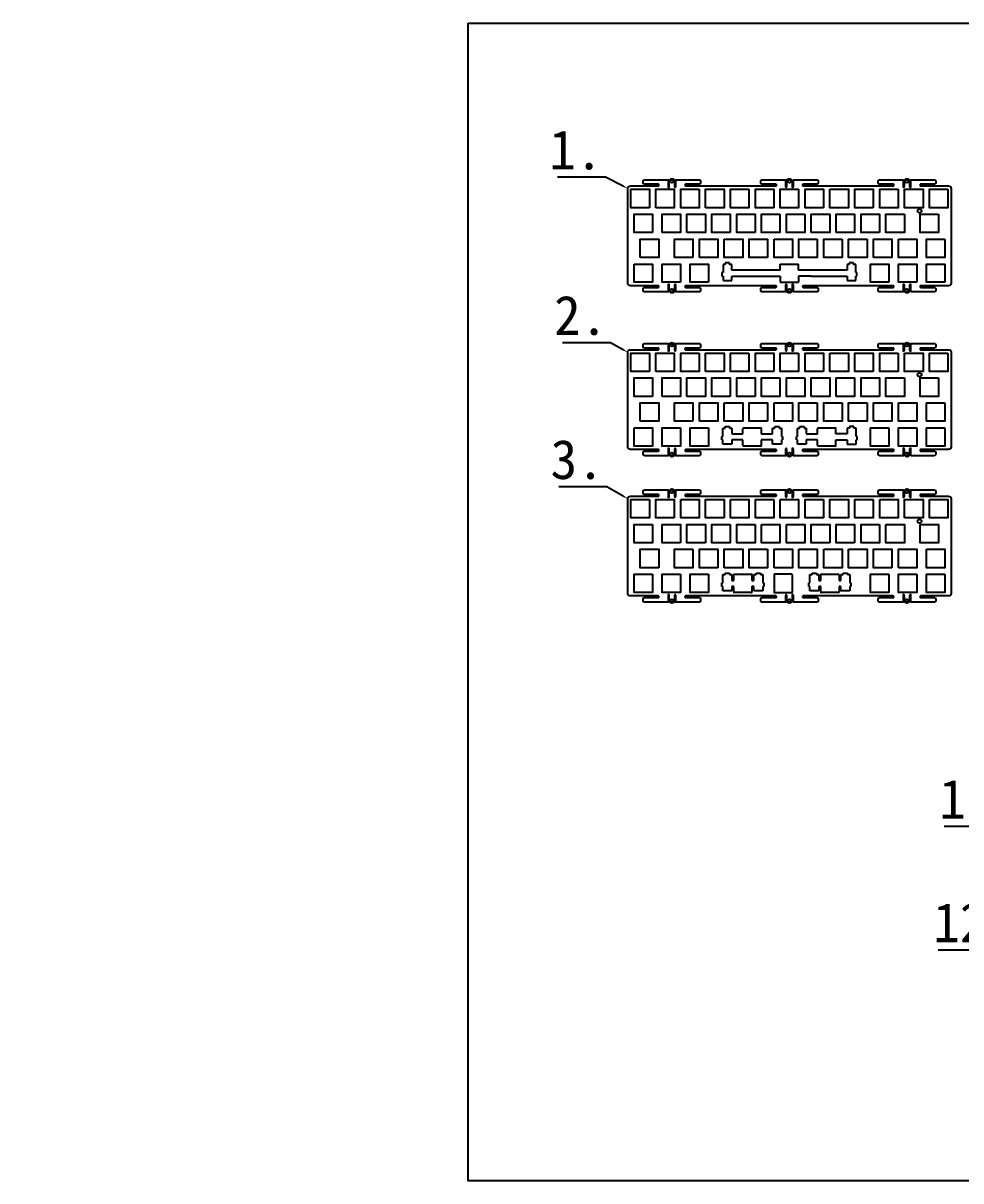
# Model space of a CAD drawing. Header units: millimetres. Extents: x 273 to 2930, y -1075 to 675.
# Drawn here: x 273 to 991, y -211 to 675 of the extents above; entities that cross this region are included whole.
import ezdxf
from ezdxf import colors
from ezdxf.entities.mleader import LeaderData, LeaderLine
from ezdxf.math import Vec2, Vec3

# ---------------------------------------------------------------- set-up
doc = ezdxf.new("R2010")
doc.units = ezdxf.units.MM

msp = doc.modelspace()

# ---------------------------------------------------------------- linework, layer by layer
at = {"color": 7, "linetype": 'Continuous', "lineweight": 25}
for p, q in [((810.97, 490.52), (809.24, 490.52)), ((809.24, 490.52), (809.24, 484.25)), ((814.27, 491.72), (810.97, 491.72)), ((810.97, 491.72), (810.97, 490.52)), ((814.27, 490.52), (814.27, 491.72)), ((815.99, 490.52), (814.27, 490.52)), ((815.99, 486.05), (815.99, 490.52)), ((905.97, 490.52), (904.24, 490.52)), ((904.24, 490.52), (904.24, 486.05)), ((909.27, 491.72), (905.97, 491.72)), ((905.97, 491.72), (905.97, 490.52)), ((909.27, 490.52), (909.27, 491.72)), ((910.99, 490.52), (909.27, 490.52)), ((910.99, 484.25), (910.99, 490.52)), ((808.42, 484.25), (808.42, 481.45)), ((809.24, 484.25), (808.42, 484.25)), ((808.42, 481.45), (809.24, 481.45)), ((809.24, 481.45), (809.24, 478.22)), ((853.12, 486.05), (815.99, 486.05)), ((815.99, 478.22), (815.99, 481.45)), ((815.99, 481.45), (853.12, 481.45)), ((904.24, 486.05), (876.64, 486.05)), ((876.64, 481.45), (904.24, 481.45)), ((904.24, 481.45), (904.24, 478.22)), ((911.82, 484.25), (910.99, 484.25)), ((910.99, 478.22), (910.99, 481.45)), ((910.99, 481.45), (911.82, 481.45)), ((911.82, 481.45), (911.82, 484.25)), ((809.24, 478.22), (815.99, 478.22)), ((904.24, 478.22), (910.99, 478.22))]:
    msp.add_line(p, q, dxfattribs=at)
for p, q in [((853.12, 486.05), (853.12, 490.75)), ((853.12, 490.75), (867.12, 490.75)), ((867.12, 486.05), (867.12, 490.75)), ((853.12, 481.45), (853.12, 476.75)), ((876.64, 486.05), (867.12, 486.05)), ((876.64, 481.45), (867.12, 481.45)), ((867.12, 481.45), (867.12, 476.75)), ((853.12, 476.75), (867.12, 476.75))]:
    msp.add_line(p, q)
at = {"color": 3}
for p, q in [((809.12, 358.86), (809.12, 365.13)), ((809.12, 365.13), (810.84, 365.13)), ((810.84, 365.13), (810.84, 366.33)), ((810.84, 366.33), (814.14, 366.33)), ((814.14, 366.33), (814.14, 365.13)), ((814.14, 365.13), (815.87, 365.13)), ((815.87, 365.13), (815.87, 360.66)), ((824.54, 360.66), (824.54, 364.86)), ((825.04, 365.36), (838.04, 365.36)), ((838.54, 364.86), (838.54, 360.66)), ((847.22, 360.66), (847.22, 365.13)), ((847.22, 365.13), (848.94, 365.13)), ((848.94, 365.13), (848.94, 366.33)), ((848.94, 366.33), (852.24, 366.33)), ((852.24, 366.33), (852.24, 365.13)), ((852.24, 365.13), (853.97, 365.13)), ((853.97, 365.13), (853.97, 358.86)), ((866.27, 358.86), (866.27, 365.13)), ((866.27, 365.13), (867.99, 365.13)), ((867.99, 365.13), (867.99, 366.33)), ((867.99, 366.33), (871.29, 366.33)), ((871.29, 366.33), (871.29, 365.13)), ((871.29, 365.13), (873.02, 365.13)), ((873.02, 365.13), (873.02, 360.66)), ((881.69, 360.66), (881.69, 364.86)), ((882.19, 365.36), (895.19, 365.36)), ((895.69, 360.66), (895.69, 364.86)), ((906.09, 365.13), (904.37, 365.13)), ((904.37, 365.13), (904.37, 360.66)), ((909.39, 366.33), (906.09, 366.33)), ((906.09, 366.33), (906.09, 365.13)), ((909.39, 365.13), (909.39, 366.33)), ((911.12, 365.13), (909.39, 365.13)), ((911.12, 358.86), (911.12, 365.13)), ((808.29, 356.06), (808.29, 358.86)), ((808.29, 358.86), (809.12, 358.86)), ((809.12, 356.06), (808.29, 356.06)), ((809.12, 352.83), (809.12, 356.06)), ((815.87, 360.66), (824.54, 360.66)), ((824.54, 356.06), (815.87, 356.06)), ((815.87, 356.06), (815.87, 352.83)), ((824.54, 351.86), (824.54, 356.06)), ((838.54, 360.66), (847.22, 360.66)), ((847.22, 356.06), (838.54, 356.06)), ((838.54, 356.06), (838.54, 351.86)), ((847.22, 352.83), (847.22, 356.06)), ((853.97, 358.86), (854.79, 358.86)), ((854.79, 356.06), (853.97, 356.06)), ((853.97, 356.06), (853.97, 352.83)), ((854.79, 358.86), (854.79, 356.06)), ((865.44, 356.06), (865.44, 358.86)), ((865.44, 358.86), (866.27, 358.86)), ((866.27, 356.06), (865.44, 356.06)), ((866.27, 352.83), (866.27, 356.06)), ((873.02, 360.66), (881.69, 360.66)), ((881.69, 356.06), (873.02, 356.06)), ((873.02, 356.06), (873.02, 352.83)), ((881.69, 351.86), (881.69, 356.06)), ((904.37, 360.66), (895.69, 360.66)), ((895.69, 351.86), (895.69, 356.06)), ((895.69, 356.06), (904.37, 356.06)), ((904.37, 356.06), (904.37, 352.83)), ((911.94, 358.86), (911.12, 358.86)), ((911.12, 352.83), (911.12, 356.06)), ((911.12, 356.06), (911.94, 356.06)), ((911.94, 356.06), (911.94, 358.86)), ((815.87, 352.83), (809.12, 352.83)), ((838.04, 351.36), (825.04, 351.36)), ((853.97, 352.83), (847.22, 352.83)), ((873.02, 352.83), (866.27, 352.83)), ((895.19, 351.36), (882.19, 351.36)), ((904.37, 352.83), (911.12, 352.83))]:
    msp.add_line(p, q, dxfattribs=at)
at = {"color": 1}
for p, q in [((809.13, 246.74), (809.13, 253.01)), ((809.13, 253.01), (810.85, 253.01)), ((810.85, 253.01), (810.85, 254.22)), ((810.85, 254.22), (814.15, 254.22)), ((814.15, 254.22), (814.15, 253.01)), ((814.15, 253.01), (815.87, 253.01)), ((815.87, 253.01), (815.87, 248.55)), ((815.87, 248.55), (817.4, 248.55)), ((817.4, 248.55), (817.4, 252.75)), ((817.9, 253.25), (830.9, 253.25)), ((831.4, 252.75), (831.4, 248.55)), ((831.4, 248.55), (832.93, 248.55)), ((832.93, 248.55), (832.93, 253.01)), ((832.93, 253.01), (834.65, 253.01)), ((834.65, 253.01), (834.65, 254.22)), ((834.65, 254.22), (837.95, 254.22)), ((837.95, 254.22), (837.95, 253.01)), ((837.95, 253.01), (839.67, 253.01)), ((839.67, 253.01), (839.67, 246.74)), ((848.36, 252.75), (848.36, 239.75)), ((861.86, 253.25), (848.86, 253.25)), ((862.36, 239.75), (862.36, 252.75)), ((875.8, 246.74), (875.8, 253.01)), ((875.8, 253.01), (877.53, 253.01)), ((877.53, 253.01), (877.53, 254.22)), ((877.53, 254.22), (880.82, 254.22)), ((880.82, 254.22), (880.82, 253.01)), ((880.82, 253.01), (882.55, 253.01)), ((882.55, 253.01), (882.55, 248.55)), ((882.55, 248.55), (884.08, 248.55)), ((884.08, 248.55), (884.08, 252.75)), ((884.58, 253.25), (897.57, 253.25)), ((898.07, 252.75), (898.07, 248.55)), ((898.07, 248.55), (899.6, 248.55)), ((899.6, 248.55), (899.6, 253.01)), ((899.6, 253.01), (901.32, 253.01)), ((901.32, 253.01), (901.32, 254.22)), ((901.32, 254.22), (904.62, 254.22)), ((904.62, 254.22), (904.62, 253.01)), ((904.62, 253.01), (906.35, 253.01)), ((906.35, 253.01), (906.35, 246.74)), ((808.3, 243.94), (808.3, 246.74)), ((808.3, 246.74), (809.13, 246.74)), ((809.13, 243.94), (808.3, 243.94)), ((809.13, 240.72), (809.13, 243.94)), ((815.87, 240.72), (809.13, 240.72)), ((817.4, 243.94), (815.87, 243.94)), ((815.87, 243.94), (815.87, 240.72)), ((817.4, 239.75), (817.4, 243.94)), ((832.93, 243.94), (831.4, 243.94)), ((831.4, 243.94), (831.4, 239.75)), ((832.93, 240.72), (832.93, 243.94)), ((839.67, 240.72), (832.93, 240.72)), ((839.67, 246.74), (840.5, 246.74)), ((840.5, 243.94), (839.67, 243.94)), ((839.67, 243.94), (839.67, 240.72)), ((840.5, 246.74), (840.5, 243.94)), ((874.97, 243.94), (874.97, 246.74)), ((874.97, 246.74), (875.8, 246.74)), ((875.8, 243.94), (874.97, 243.94)), ((875.8, 240.72), (875.8, 243.94)), ((882.55, 240.72), (875.8, 240.72)), ((884.08, 243.94), (882.55, 243.94)), ((882.55, 243.94), (882.55, 240.72)), ((884.08, 239.75), (884.08, 243.94)), ((899.6, 243.94), (898.07, 243.94)), ((898.07, 243.94), (898.07, 239.75)), ((899.6, 240.72), (899.6, 243.94)), ((906.35, 240.72), (899.6, 240.72)), ((906.35, 246.74), (907.18, 246.74)), ((907.18, 243.94), (906.35, 243.94)), ((906.35, 243.94), (906.35, 240.72)), ((907.18, 246.74), (907.18, 243.94)), ((830.9, 239.25), (817.9, 239.25)), ((848.86, 239.25), (861.86, 239.25)), ((897.57, 239.25), (884.58, 239.25))]:
    msp.add_line(p, q, dxfattribs=at)
for points in [[(614.17, 675.15), (1702.9, 675.15), (1702.9, -211.05), (614.17, -211.05)], [(741.2, 490.75), (755.2, 490.75), (755.2, 476.75), (741.2, 476.75)], [(776.63, 476.75), (762.63, 476.75), (762.63, 490.75), (776.63, 490.75)], [(798.06, 476.75), (784.06, 476.75), (784.06, 490.75), (798.06, 490.75)], [(936.17, 476.75), (922.17, 476.75), (922.17, 490.75), (936.17, 490.75)], [(957.61, 476.75), (943.61, 476.75), (943.61, 490.75), (957.61, 490.75)], [(979.04, 476.75), (965.04, 476.75), (965.04, 490.75), (979.04, 490.75)], [(741.2, 365.36), (755.2, 365.36), (755.2, 351.36), (741.2, 351.36)], [(776.63, 365.36), (776.63, 351.36), (762.63, 351.36), (762.63, 365.36)], [(798.06, 365.36), (798.06, 351.36), (784.06, 351.36), (784.06, 365.36)], [(936.17, 365.36), (936.17, 351.36), (922.17, 351.36), (922.17, 365.36)], [(957.61, 365.36), (957.61, 351.36), (943.61, 351.36), (943.61, 365.36)], [(979.04, 365.36), (979.04, 351.36), (965.04, 351.36), (965.04, 365.36)], [(755.2, 253.25), (755.2, 239.25), (741.2, 239.25), (741.2, 253.25)], [(776.63, 253.25), (776.63, 239.25), (762.63, 239.25), (762.63, 253.25)], [(798.06, 253.25), (798.06, 239.25), (784.06, 239.25), (784.06, 253.25)], [(936.17, 253.25), (936.17, 239.25), (922.17, 239.25), (922.17, 253.25)], [(957.61, 253.25), (957.61, 239.25), (943.61, 239.25), (943.61, 253.25)], [(979.04, 253.25), (979.04, 239.25), (965.04, 239.25), (965.04, 253.25)]]:
    msp.add_lwpolyline(points, close=True)
for points in [[(953.12, 469.42), (953.12, 474.67, 1), (952.12, 474.67), (952.12, 470.67, -1), (948.12, 470.67), (948.12, 474.67, 1), (947.12, 474.67), (947.12, 469.42), (929.12, 469.42, -0.414214), (928.12, 470.42), (928.12, 471.92, -0.414214), (929.12, 472.92), (939.62, 472.92, 0.414214), (940.12, 473.42), (940.12, 473.67, 0.414214), (939.62, 474.17), (870.62, 474.17, 0.414214), (870.12, 473.67), (870.12, 473.42, 0.414214), (870.62, 472.92), (881.12, 472.92, -0.414214), (882.12, 471.92), (882.12, 470.42, -0.414214), (881.12, 469.42), (863.12, 469.42), (863.12, 474.67, 1), (862.12, 474.67), (862.12, 470.67, -1), (858.12, 470.67), (858.12, 474.67, 1), (857.12, 474.67), (857.12, 469.42), (839.12, 469.42, -0.414214), (838.12, 470.42), (838.12, 471.92, -0.414214), (839.12, 472.92), (849.62, 472.92, 0.414214), (850.12, 473.42), (850.12, 473.67, 0.414214), (849.62, 474.17), (780.62, 474.17, 0.414214), (780.12, 473.67), (780.12, 473.42, 0.414214), (780.62, 472.92), (791.12, 472.92, -0.414214), (792.12, 471.92), (792.12, 470.42, -0.414214), (791.12, 469.42), (773.12, 469.42), (773.12, 474.67, 1), (772.12, 474.67), (772.12, 470.67, -1), (768.12, 470.67), (768.12, 474.67, 1), (767.12, 474.67), (767.12, 469.42), (749.12, 469.42, -0.414214), (748.12, 470.42), (748.12, 471.92, -0.414214), (749.12, 472.92), (759.62, 472.92, 0.414214), (760.12, 473.42), (760.12, 473.67, 0.414214), (759.62, 474.17), (738.29, 474.17, -0.414214), (736.29, 476.17), (736.29, 548.57, -0.414214), (738.29, 550.57), (759.62, 550.57, 0.414214), (760.12, 551.07), (760.12, 551.32, 0.414214), (759.62, 551.82), (749.12, 551.82, -0.414214), (748.12, 552.82), (748.12, 554.32, -0.414214), (749.12, 555.32), (767.12, 555.32), (767.12, 550.07, 1), (768.12, 550.07), (768.12, 554.07, -1), (772.12, 554.07), (772.12, 550.07, 1), (773.12, 550.07), (773.12, 555.32), (791.12, 555.32, -0.414214), (792.12, 554.32), (792.12, 552.82, -0.414214), (791.12, 551.82), (780.62, 551.82, 0.414214), (780.12, 551.32), (780.12, 551.07, 0.414214), (780.62, 550.57), (849.62, 550.57, 0.414214), (850.12, 551.07), (850.12, 551.32, 0.414214), (849.62, 551.82), (839.12, 551.82, -0.414214), (838.12, 552.82), (838.12, 554.32, -0.414214), (839.12, 555.32), (857.12, 555.32), (857.12, 550.07, 1), (858.12, 550.07), (858.12, 554.07, -1), (862.12, 554.07), (862.12, 550.07, 1), (863.12, 550.07), (863.12, 555.32), (881.12, 555.32, -0.414214), (882.12, 554.32), (882.12, 552.82, -0.414214), (881.12, 551.82), (870.62, 551.82, 0.414214), (870.12, 551.32), (870.12, 551.07, 0.414214), (870.62, 550.57), (939.62, 550.57, 0.414214), (940.12, 551.07), (940.12, 551.32, 0.414214), (939.62, 551.82), (929.12, 551.82, -0.414214), (928.12, 552.82), (928.12, 554.32, -0.414214), (929.12, 555.32), (947.12, 555.32), (947.12, 550.07, 1), (948.12, 550.07), (948.12, 554.07, -1), (952.12, 554.07), (952.12, 550.07, 1), (953.12, 550.07), (953.12, 555.32), (971.12, 555.32, -0.414214), (972.12, 554.32), (972.12, 552.82, -0.414214), (971.12, 551.82), (960.62, 551.82, 0.414214), (960.12, 551.32), (960.12, 551.07, 0.414214), (960.62, 550.57), (981.94, 550.57, -0.414214), (983.94, 548.57), (983.94, 476.17, -0.414214), (981.94, 474.17), (960.62, 474.17, 0.414214), (960.12, 473.67), (960.12, 473.42, 0.414214), (960.62, 472.92), (971.12, 472.92, -0.414214), (972.12, 471.92), (972.12, 470.42, -0.414214), (971.12, 469.42)], [(953.12, 344.04), (953.12, 349.29, 1), (952.12, 349.29), (952.12, 345.29, -1), (948.12, 345.29), (948.12, 349.29, 1), (947.12, 349.29), (947.12, 344.04), (929.12, 344.04, -0.414214), (928.12, 345.04), (928.12, 346.54, -0.414214), (929.12, 347.54), (939.62, 347.54, 0.414214), (940.12, 348.04), (940.12, 348.28, 0.414214), (939.62, 348.78), (870.62, 348.78, 0.414214), (870.12, 348.28), (870.12, 348.04, 0.414214), (870.62, 347.54), (881.12, 347.54, -0.414214), (882.12, 346.54), (882.12, 345.04, -0.414214), (881.12, 344.04), (863.12, 344.04), (863.12, 349.29, 1), (862.12, 349.29), (862.12, 345.29, -1), (858.12, 345.29), (858.12, 349.29, 1), (857.12, 349.29), (857.12, 344.04), (839.12, 344.04, -0.414214), (838.12, 345.04), (838.12, 346.54, -0.414214), (839.12, 347.54), (849.62, 347.54, 0.414214), (850.12, 348.04), (850.12, 348.28, 0.414214), (849.62, 348.78), (780.62, 348.78, 0.414214), (780.12, 348.28), (780.12, 348.04, 0.414214), (780.62, 347.54), (791.12, 347.54, -0.414214), (792.12, 346.54), (792.12, 345.04, -0.414214), (791.12, 344.04), (773.12, 344.04), (773.12, 349.29, 1), (772.12, 349.29), (772.12, 345.29, -1), (768.12, 345.29), (768.12, 349.29, 1), (767.12, 349.29), (767.12, 344.04), (749.12, 344.04, -0.414214), (748.12, 345.04), (748.12, 346.54, -0.414214), (749.12, 347.54), (759.62, 347.54, 0.414214), (760.12, 348.04), (760.12, 348.28, 0.414214), (759.62, 348.78), (738.29, 348.78, -0.414214), (736.29, 350.78), (736.29, 423.18, -0.414214), (738.29, 425.18), (759.62, 425.18, 0.414214), (760.12, 425.68), (760.12, 425.93, 0.414214), (759.62, 426.43), (749.12, 426.43, -0.414214), (748.12, 427.43), (748.12, 428.93, -0.414214), (749.12, 429.93), (767.12, 429.93), (767.12, 424.68, 1), (768.12, 424.68), (768.12, 428.68, -1), (772.12, 428.68), (772.12, 424.68, 1), (773.12, 424.68), (773.12, 429.93), (791.12, 429.93, -0.414214), (792.12, 428.93), (792.12, 427.43, -0.414214), (791.12, 426.43), (780.62, 426.43, 0.414214), (780.12, 425.93), (780.12, 425.68, 0.414214), (780.62, 425.18), (849.62, 425.18, 0.414214), (850.12, 425.68), (850.12, 425.93, 0.414214), (849.62, 426.43), (839.12, 426.43, -0.414214), (838.12, 427.43), (838.12, 428.93, -0.414214), (839.12, 429.93), (857.12, 429.93), (857.12, 424.68, 1), (858.12, 424.68), (858.12, 428.68, -1), (862.12, 428.68), (862.12, 424.68, 1), (863.12, 424.68), (863.12, 429.93), (881.12, 429.93, -0.414214), (882.12, 428.93), (882.12, 427.43, -0.414214), (881.12, 426.43), (870.62, 426.43, 0.414214), (870.12, 425.93), (870.12, 425.68, 0.414214), (870.62, 425.18), (939.62, 425.18, 0.414214), (940.12, 425.68), (940.12, 425.93, 0.414214), (939.62, 426.43), (929.12, 426.43, -0.414214), (928.12, 427.43), (928.12, 428.93, -0.414214), (929.12, 429.93), (947.12, 429.93), (947.12, 424.68, 1), (948.12, 424.68), (948.12, 428.68, -1), (952.12, 428.68), (952.12, 424.68, 1), (953.12, 424.68), (953.12, 429.93), (971.12, 429.93, -0.414214), (972.12, 428.93), (972.12, 427.43, -0.414214), (971.12, 426.43), (960.62, 426.43, 0.414214), (960.12, 425.93), (960.12, 425.68, 0.414214), (960.62, 425.18), (981.94, 425.18, -0.414214), (983.94, 423.18), (983.94, 350.78, -0.414214), (981.94, 348.78), (960.62, 348.78, 0.414214), (960.12, 348.28), (960.12, 348.04, 0.414214), (960.62, 347.54), (971.12, 347.54, -0.414214), (972.12, 346.54), (972.12, 345.04, -0.414214), (971.12, 344.04)], [(953.12, 231.92), (953.12, 237.17, 1), (952.12, 237.17), (952.12, 233.17, -1), (948.12, 233.17), (948.12, 237.17, 1), (947.12, 237.17), (947.12, 231.92), (929.12, 231.92, -0.414214), (928.12, 232.92), (928.12, 234.42, -0.414214), (929.12, 235.42), (939.62, 235.42, 0.414214), (940.12, 235.92), (940.12, 236.17, 0.414214), (939.62, 236.67), (870.62, 236.67, 0.414214), (870.12, 236.17), (870.12, 235.92, 0.414214), (870.62, 235.42), (881.12, 235.42, -0.414214), (882.12, 234.42), (882.12, 232.92, -0.414214), (881.12, 231.92), (863.12, 231.92), (863.12, 237.17, 1), (862.12, 237.17), (862.12, 233.17, -1), (858.12, 233.17), (858.12, 237.17, 1), (857.12, 237.17), (857.12, 231.92), (839.12, 231.92, -0.414214), (838.12, 232.92), (838.12, 234.42, -0.414214), (839.12, 235.42), (849.62, 235.42, 0.414214), (850.12, 235.92), (850.12, 236.17, 0.414214), (849.62, 236.67), (780.62, 236.67, 0.414214), (780.12, 236.17), (780.12, 235.92, 0.414214), (780.62, 235.42), (791.12, 235.42, -0.414214), (792.12, 234.42), (792.12, 232.92, -0.414214), (791.12, 231.92), (773.12, 231.92), (773.12, 237.17, 1), (772.12, 237.17), (772.12, 233.17, -1), (768.12, 233.17), (768.12, 237.17, 1), (767.12, 237.17), (767.12, 231.92), (749.12, 231.92, -0.414214), (748.12, 232.92), (748.12, 234.42, -0.414214), (749.12, 235.42), (759.62, 235.42, 0.414214), (760.12, 235.92), (760.12, 236.17, 0.414214), (759.62, 236.67), (738.29, 236.67, -0.414214), (736.29, 238.67), (736.29, 311.07, -0.414214), (738.29, 313.07), (759.62, 313.07, 0.414214), (760.12, 313.57), (760.12, 313.82, 0.414214), (759.62, 314.32), (749.12, 314.32, -0.414214), (748.12, 315.32), (748.12, 316.82, -0.414214), (749.12, 317.82), (767.12, 317.82), (767.12, 312.57, 1), (768.12, 312.57), (768.12, 316.57, -1), (772.12, 316.57), (772.12, 312.57, 1), (773.12, 312.57), (773.12, 317.82), (791.12, 317.82, -0.414214), (792.12, 316.82), (792.12, 315.32, -0.414214), (791.12, 314.32), (780.62, 314.32, 0.414214), (780.12, 313.82), (780.12, 313.57, 0.414214), (780.62, 313.07), (849.62, 313.07, 0.414214), (850.12, 313.57), (850.12, 313.82, 0.414214), (849.62, 314.32), (839.12, 314.32, -0.414214), (838.12, 315.32), (838.12, 316.82, -0.414214), (839.12, 317.82), (857.12, 317.82), (857.12, 312.57, 1), (858.12, 312.57), (858.12, 316.57, -1), (862.12, 316.57), (862.12, 312.57, 1), (863.12, 312.57), (863.12, 317.82), (881.12, 317.82, -0.414214), (882.12, 316.82), (882.12, 315.32, -0.414214), (881.12, 314.32), (870.62, 314.32, 0.414214), (870.12, 313.82), (870.12, 313.57, 0.414214), (870.62, 313.07), (939.62, 313.07, 0.414214), (940.12, 313.57), (940.12, 313.82, 0.414214), (939.62, 314.32), (929.12, 314.32, -0.414214), (928.12, 315.32), (928.12, 316.82, -0.414214), (929.12, 317.82), (947.12, 317.82), (947.12, 312.57, 1), (948.12, 312.57), (948.12, 316.57, -1), (952.12, 316.57), (952.12, 312.57, 1), (953.12, 312.57), (953.12, 317.82), (971.12, 317.82, -0.414214), (972.12, 316.82), (972.12, 315.32, -0.414214), (971.12, 314.32), (960.62, 314.32, 0.414214), (960.12, 313.82), (960.12, 313.57, 0.414214), (960.62, 313.07), (981.94, 313.07, -0.414214), (983.94, 311.07), (983.94, 238.67, -0.414214), (981.94, 236.67), (960.62, 236.67, 0.414214), (960.12, 236.17), (960.12, 235.92, 0.414214), (960.62, 235.42), (971.12, 235.42, -0.414214), (972.12, 234.42), (972.12, 232.92, -0.414214), (971.12, 231.92)]]:
    msp.add_lwpolyline(points, format="xyb", close=True)
at = {"color": 7, "linetype": 'Continuous', "lineweight": 25}
for points in [[(752.87, 533.9), (738.77, 533.9), (738.77, 548), (752.87, 548)], [(757.82, 533.9), (757.82, 548), (771.92, 548), (771.92, 533.9)], [(790.97, 548), (790.97, 533.9), (776.87, 533.9), (776.87, 548)], [(795.92, 533.9), (795.92, 548), (810.02, 548), (810.02, 533.9)], [(829.07, 548), (829.07, 533.9), (814.97, 533.9), (814.97, 548)], [(848.12, 533.9), (834.02, 533.9), (834.02, 548), (848.12, 548)], [(867.17, 548), (867.17, 533.9), (853.07, 533.9), (853.07, 548)], [(886.22, 533.9), (872.12, 533.9), (872.12, 548), (886.22, 548)], [(891.17, 548), (905.27, 548), (905.27, 533.9), (891.17, 533.9)], [(924.32, 533.9), (910.22, 533.9), (910.22, 548), (924.32, 548)], [(943.37, 548), (943.37, 533.9), (929.27, 533.9), (929.27, 548)], [(948.32, 548), (962.42, 548), (962.42, 533.9), (948.32, 533.9)], [(981.47, 548), (981.47, 533.9), (967.37, 533.9), (967.37, 548)], [(755.25, 514.85), (741.15, 514.85), (741.15, 528.95), (755.25, 528.95)], [(762.58, 514.85), (762.58, 528.95), (776.68, 528.95), (776.68, 514.85)], [(781.63, 514.85), (781.63, 528.95), (795.73, 528.95), (795.73, 514.85)], [(814.78, 514.85), (800.68, 514.85), (800.68, 528.95), (814.78, 528.95)], [(833.83, 514.85), (819.73, 514.85), (819.73, 528.95), (833.83, 528.95)], [(852.88, 528.95), (852.88, 514.85), (838.78, 514.85), (838.78, 528.95)], [(871.93, 528.95), (871.93, 514.85), (857.83, 514.85), (857.83, 528.95)], [(876.88, 514.85), (876.88, 528.95), (890.98, 528.95), (890.98, 514.85)], [(895.93, 514.85), (895.93, 528.95), (910.03, 528.95), (910.03, 514.85)], [(929.08, 514.85), (914.98, 514.85), (914.98, 528.95), (929.08, 528.95)], [(948.13, 528.95), (948.13, 514.85), (934.03, 514.85), (934.03, 528.95)], [(974.33, 528.95), (974.33, 514.85), (960.23, 514.85), (960.23, 528.95)], [(745.91, 495.8), (745.91, 509.9), (760.01, 509.9), (760.01, 495.8)], [(786.21, 495.8), (772.11, 495.8), (772.11, 509.9), (786.21, 509.9)], [(791.16, 495.8), (791.16, 509.9), (805.26, 509.9), (805.26, 495.8)], [(810.21, 509.9), (824.31, 509.9), (824.31, 495.8), (810.21, 495.8)], [(843.36, 495.8), (829.26, 495.8), (829.26, 509.9), (843.36, 509.9)], [(848.31, 509.9), (862.41, 509.9), (862.41, 495.8), (848.31, 495.8)], [(881.46, 509.9), (881.46, 495.8), (867.36, 495.8), (867.36, 509.9)], [(900.51, 509.9), (900.51, 495.8), (886.41, 495.8), (886.41, 509.9)], [(919.56, 509.9), (919.56, 495.8), (905.46, 495.8), (905.46, 509.9)], [(924.51, 495.8), (924.51, 509.9), (938.61, 509.9), (938.61, 495.8)], [(943.56, 509.9), (957.66, 509.9), (957.66, 495.8), (943.56, 495.8)], [(979.09, 509.9), (979.09, 495.8), (964.99, 495.8), (964.99, 509.9)], [(752.87, 408.51), (738.77, 408.51), (738.77, 422.61), (752.87, 422.61)], [(757.82, 408.51), (757.82, 422.61), (771.92, 422.61), (771.92, 408.51)], [(790.97, 422.61), (790.97, 408.51), (776.87, 408.51), (776.87, 422.61)], [(795.92, 408.51), (795.92, 422.61), (810.02, 422.61), (810.02, 408.51)], [(829.07, 422.61), (829.07, 408.51), (814.97, 408.51), (814.97, 422.61)], [(848.12, 408.51), (834.02, 408.51), (834.02, 422.61), (848.12, 422.61)], [(867.17, 422.61), (867.17, 408.51), (853.07, 408.51), (853.07, 422.61)], [(886.22, 408.51), (872.12, 408.51), (872.12, 422.61), (886.22, 422.61)], [(891.17, 422.61), (905.27, 422.61), (905.27, 408.51), (891.17, 408.51)], [(924.32, 408.51), (910.22, 408.51), (910.22, 422.61), (924.32, 422.61)], [(943.37, 422.61), (943.37, 408.51), (929.27, 408.51), (929.27, 422.61)], [(948.32, 422.61), (962.42, 422.61), (962.42, 408.51), (948.32, 408.51)], [(981.47, 422.61), (981.47, 408.51), (967.37, 408.51), (967.37, 422.61)], [(755.25, 389.46), (741.15, 389.46), (741.15, 403.56), (755.25, 403.56)], [(762.58, 389.46), (762.58, 403.56), (776.68, 403.56), (776.68, 389.46)], [(781.63, 389.46), (781.63, 403.56), (795.73, 403.56), (795.73, 389.46)], [(814.78, 389.46), (800.68, 389.46), (800.68, 403.56), (814.78, 403.56)], [(833.83, 389.46), (819.73, 389.46), (819.73, 403.56), (833.83, 403.56)], [(852.88, 403.56), (852.88, 389.46), (838.78, 389.46), (838.78, 403.56)], [(871.93, 403.56), (871.93, 389.46), (857.83, 389.46), (857.83, 403.56)], [(876.88, 389.46), (876.88, 403.56), (890.98, 403.56), (890.98, 389.46)], [(895.93, 389.46), (895.93, 403.56), (910.03, 403.56), (910.03, 389.46)], [(929.08, 389.46), (914.98, 389.46), (914.98, 403.56), (929.08, 403.56)], [(948.13, 403.56), (948.13, 389.46), (934.03, 389.46), (934.03, 403.56)], [(974.33, 403.56), (974.33, 389.46), (960.23, 389.46), (960.23, 403.56)], [(745.91, 370.41), (745.91, 384.51), (760.01, 384.51), (760.01, 370.41)], [(786.21, 370.41), (772.11, 370.41), (772.11, 384.51), (786.21, 384.51)], [(791.16, 370.41), (791.16, 384.51), (805.26, 384.51), (805.26, 370.41)], [(810.21, 384.51), (824.31, 384.51), (824.31, 370.41), (810.21, 370.41)], [(843.36, 370.41), (829.26, 370.41), (829.26, 384.51), (843.36, 384.51)], [(848.31, 384.51), (862.41, 384.51), (862.41, 370.41), (848.31, 370.41)], [(881.46, 384.51), (881.46, 370.41), (867.36, 370.41), (867.36, 384.51)], [(900.51, 384.51), (900.51, 370.41), (886.41, 370.41), (886.41, 384.51)], [(919.56, 384.51), (919.56, 370.41), (905.46, 370.41), (905.46, 384.51)], [(924.51, 370.41), (924.51, 384.51), (938.61, 384.51), (938.61, 370.41)], [(943.56, 384.51), (957.66, 384.51), (957.66, 370.41), (943.56, 370.41)], [(979.09, 384.51), (979.09, 370.41), (964.99, 370.41), (964.99, 384.51)], [(752.87, 310.5), (752.87, 296.4), (738.77, 296.4), (738.77, 310.5)], [(771.92, 296.4), (757.82, 296.4), (757.82, 310.5), (771.92, 310.5)], [(776.87, 310.5), (790.97, 310.5), (790.97, 296.4), (776.87, 296.4)], [(810.02, 296.4), (795.92, 296.4), (795.92, 310.5), (810.02, 310.5)], [(814.97, 310.5), (829.07, 310.5), (829.07, 296.4), (814.97, 296.4)], [(848.12, 310.5), (848.12, 296.4), (834.02, 296.4), (834.02, 310.5)], [(853.07, 310.5), (867.17, 310.5), (867.17, 296.4), (853.07, 296.4)], [(886.22, 310.5), (886.22, 296.4), (872.12, 296.4), (872.12, 310.5)], [(891.17, 296.4), (891.17, 310.5), (905.27, 310.5), (905.27, 296.4)], [(924.32, 310.5), (924.32, 296.4), (910.22, 296.4), (910.22, 310.5)], [(929.27, 310.5), (943.37, 310.5), (943.37, 296.4), (929.27, 296.4)], [(948.32, 296.4), (948.32, 310.5), (962.42, 310.5), (962.42, 296.4)], [(967.37, 310.5), (981.47, 310.5), (981.47, 296.4), (967.37, 296.4)], [(755.25, 291.45), (755.25, 277.35), (741.15, 277.35), (741.15, 291.45)], [(776.68, 277.35), (762.58, 277.35), (762.58, 291.45), (776.68, 291.45)], [(795.73, 277.35), (781.63, 277.35), (781.63, 291.45), (795.73, 291.45)], [(814.78, 291.45), (814.78, 277.35), (800.68, 277.35), (800.68, 291.45)], [(833.83, 291.45), (833.83, 277.35), (819.73, 277.35), (819.73, 291.45)], [(838.78, 291.45), (852.88, 291.45), (852.88, 277.35), (838.78, 277.35)], [(857.83, 291.45), (871.93, 291.45), (871.93, 277.35), (857.83, 277.35)], [(890.98, 277.35), (876.88, 277.35), (876.88, 291.45), (890.98, 291.45)], [(910.03, 277.35), (895.93, 277.35), (895.93, 291.45), (910.03, 291.45)], [(929.08, 291.45), (929.08, 277.35), (914.98, 277.35), (914.98, 291.45)], [(934.03, 291.45), (948.13, 291.45), (948.13, 277.35), (934.03, 277.35)], [(960.23, 291.45), (974.33, 291.45), (974.33, 277.35), (960.23, 277.35)], [(760.01, 258.3), (745.91, 258.3), (745.91, 272.4), (760.01, 272.4)], [(786.21, 272.4), (786.21, 258.3), (772.11, 258.3), (772.11, 272.4)], [(805.26, 258.3), (791.16, 258.3), (791.16, 272.4), (805.26, 272.4)], [(810.21, 258.3), (810.21, 272.4), (824.31, 272.4), (824.31, 258.3)], [(843.36, 272.4), (843.36, 258.3), (829.26, 258.3), (829.26, 272.4)], [(848.31, 258.3), (848.31, 272.4), (862.41, 272.4), (862.41, 258.3)], [(867.36, 272.4), (881.46, 272.4), (881.46, 258.3), (867.36, 258.3)], [(886.41, 272.4), (900.51, 272.4), (900.51, 258.3), (886.41, 258.3)], [(905.46, 272.4), (919.56, 272.4), (919.56, 258.3), (905.46, 258.3)], [(938.61, 258.3), (924.51, 258.3), (924.51, 272.4), (938.61, 272.4)], [(943.56, 258.3), (943.56, 272.4), (957.66, 272.4), (957.66, 258.3)], [(964.99, 272.4), (979.09, 272.4), (979.09, 258.3), (964.99, 258.3)]]:
    msp.add_lwpolyline(points, close=True, dxfattribs=at)
for centre in [(770.12, 554.07), (860.12, 554.07), (950.12, 554.07), (770.12, 470.67), (860.12, 470.67), (950.12, 470.67), (770.12, 428.68), (860.12, 428.68), (950.12, 428.68), (770.12, 345.29), (860.12, 345.29), (950.12, 345.29), (770.12, 316.57), (860.12, 316.57), (950.12, 316.57), (770.12, 233.17), (860.12, 233.17), (950.12, 233.17)]:
    msp.add_circle(centre, 1.1, dxfattribs=at)
for centre in [(959.76, 531.4), (959.76, 406.01), (959.76, 293.89)]:
    msp.add_circle(centre, 1.5)
at = {"color": 3}
for centre, start, end in [((825.04, 364.86), 90, 180), ((838.04, 364.86), 0, 90), ((882.19, 364.86), 90, 180), ((895.19, 364.86), 0, 90), ((825.04, 351.86), 180, 270), ((838.04, 351.86), 270, 0), ((882.19, 351.86), 180, 270), ((895.19, 351.86), 270, 0)]:
    msp.add_arc(centre, 0.5, start, end, dxfattribs=at)
at = {"color": 1}
for centre, start, end in [((817.9, 252.75), 90, 180), ((830.9, 252.75), 0, 90), ((848.86, 252.75), 90, 180), ((861.86, 252.75), 0, 90), ((884.58, 252.75), 90, 180), ((897.57, 252.75), 0, 90), ((817.9, 239.75), 180, 270), ((830.9, 239.75), 270, 0), ((848.86, 239.75), 180, 270), ((861.86, 239.75), 270, 0), ((884.58, 239.75), 180, 270), ((897.57, 239.75), 270, 0)]:
    msp.add_arc(centre, 0.5, start, end, dxfattribs=at)

# ---------------------------------------------------------------- texts
at = {"insert": (273.24, 218.61), "char_height": 10, "attachment_point": 1}
msp.add_mtext_dynamic_manual_height_columns('{\\fKaiti SC|b0|i0|c0|p0;                                      }', width=358.3078, gutter_width=17.5, heights=[10], dxfattribs=at)

# ---------------------------------------------------------------- leaders
ml = msp.add_multileader_mtext('Standard')
ml.set_content('{\\C1;1.}', color=256)
ml.set_leader_properties()
ml.build(insert=Vec2(0, 0))
ml.multileader.update_dxf_attribs({"text_right_attachment_type": 6, "dogleg_length": 0.36})
ctx = ml.context
ctx.base_point, ctx.char_height, ctx.plane_origin = Vec3(694.88, 578.23), 30, Vec3(736.29, 548.57)
ctx.right_attachment, ctx.text_align_type = 6, 2
notes = []
notes.append((ctx, [(0, (1, 1, 0), (719.24, 557.23), (-1, 0), 0.36, [(0, [(736.29, 548.57)], 0, [])])]))
ctx.mtext.insert, ctx.mtext.alignment, ctx.mtext.flow_direction = Vec3(716.88, 593.23), 3, 5
ml = msp.add_multileader_mtext('Standard')
ml.set_content('{\\C1;2.}', color=256)
ml.set_leader_properties()
ml.build(insert=Vec2(0, 0))
ml.multileader.update_dxf_attribs({"text_right_attachment_type": 6, "dogleg_length": 0.36})
ctx = ml.context
ctx.base_point, ctx.char_height, ctx.plane_origin = Vec3(688.66, 451.54), 30, Vec3(736.29, 423.18)
ctx.right_attachment, ctx.text_align_type = 6, 2
notes.append((ctx, [(0, (1, 1, 0), (723.02, 430.54), (-1, 0), 0.36, [(0, [(736.29, 423.18)], 0, [])])]))
ctx.mtext.insert, ctx.mtext.alignment, ctx.mtext.flow_direction = Vec3(720.66, 466.54), 3, 5
ml = msp.add_multileader_mtext('Standard')
ml.set_content('{\\C1;3.}', color=256)
ml.set_leader_properties()
ml.build(insert=Vec2(0, 0))
ml.multileader.update_dxf_attribs({"text_right_attachment_type": 6, "dogleg_length": 0.36})
ctx = ml.context
ctx.base_point, ctx.char_height, ctx.plane_origin = Vec3(685.97, 341.22), 30, Vec3(736.29, 311.07)
ctx.right_attachment, ctx.text_align_type = 6, 2
notes.append((ctx, [(0, (1, 1, 0), (720.33, 320.22), (-1, 0), 0.36, [(0, [(736.29, 311.07)], 0, [])])]))
ctx.mtext.insert, ctx.mtext.alignment, ctx.mtext.flow_direction = Vec3(717.97, 356.22), 3, 5
ml = msp.add_multileader_mtext('Standard')
ml.set_content('{\\C1;11.}', color=256)
ml.set_leader_properties()
ml.build(insert=Vec2(0, 0))
ml.multileader.update_dxf_attribs({"text_right_attachment_type": 6, "dogleg_length": 0.36})
ctx = ml.context
ctx.base_point, ctx.char_height, ctx.plane_origin = Vec3(994.05, 81.24), 30, Vec3(1058.15, 48.9)
ctx.right_attachment, ctx.text_align_type = 6, 2
notes.append((ctx, [(0, (1, 1, 0), (1038.41, 60.24), (-1, 0), 0.36, [(0, [(1058.15, 48.9)], 0, [])])]))
ctx.mtext.insert, ctx.mtext.alignment, ctx.mtext.flow_direction = Vec3(1036.05, 96.24), 3, 5
ml = msp.add_multileader_mtext('Standard')
ml.set_content('{\\C1;12.}', color=256)
ml.set_leader_properties()
ml.build(insert=Vec2(0, 0))
ml.multileader.update_dxf_attribs({"text_right_attachment_type": 6, "dogleg_length": 0.36})
ctx = ml.context
ctx.base_point, ctx.char_height, ctx.plane_origin = Vec3(979.46, -13.36), 30, Vec3(1058.15, -44.17)
ctx.right_attachment, ctx.text_align_type = 6, 2
notes.append((ctx, [(0, (1, 1, 0), (1033.82, -34.36), (-1, 0), 0.36, [(0, [(1058.15, -44.17)], 0, [])])]))
ctx.mtext.insert, ctx.mtext.alignment, ctx.mtext.flow_direction = Vec3(1031.46, 1.64), 3, 5
for ctx, leaders in notes:
    for number, flags, end, landing, length, lines in leaders:
        leader = LeaderData()
        leader.index, (leader.has_last_leader_line, leader.has_dogleg_vector, leader.attachment_direction) = number, flags
        leader.last_leader_point, leader.dogleg_vector, leader.dogleg_length = Vec3(end), Vec3(landing), length
        for number, points, colour, breaks in lines:
            line = LeaderLine()
            line.index, line.vertices, line.color, line.breaks = number, Vec3.list(points), colors.encode_raw_color(colour), breaks
            leader.lines.append(line)
        ctx.leaders.append(leader)

doc.saveas('drawing.dxf')
